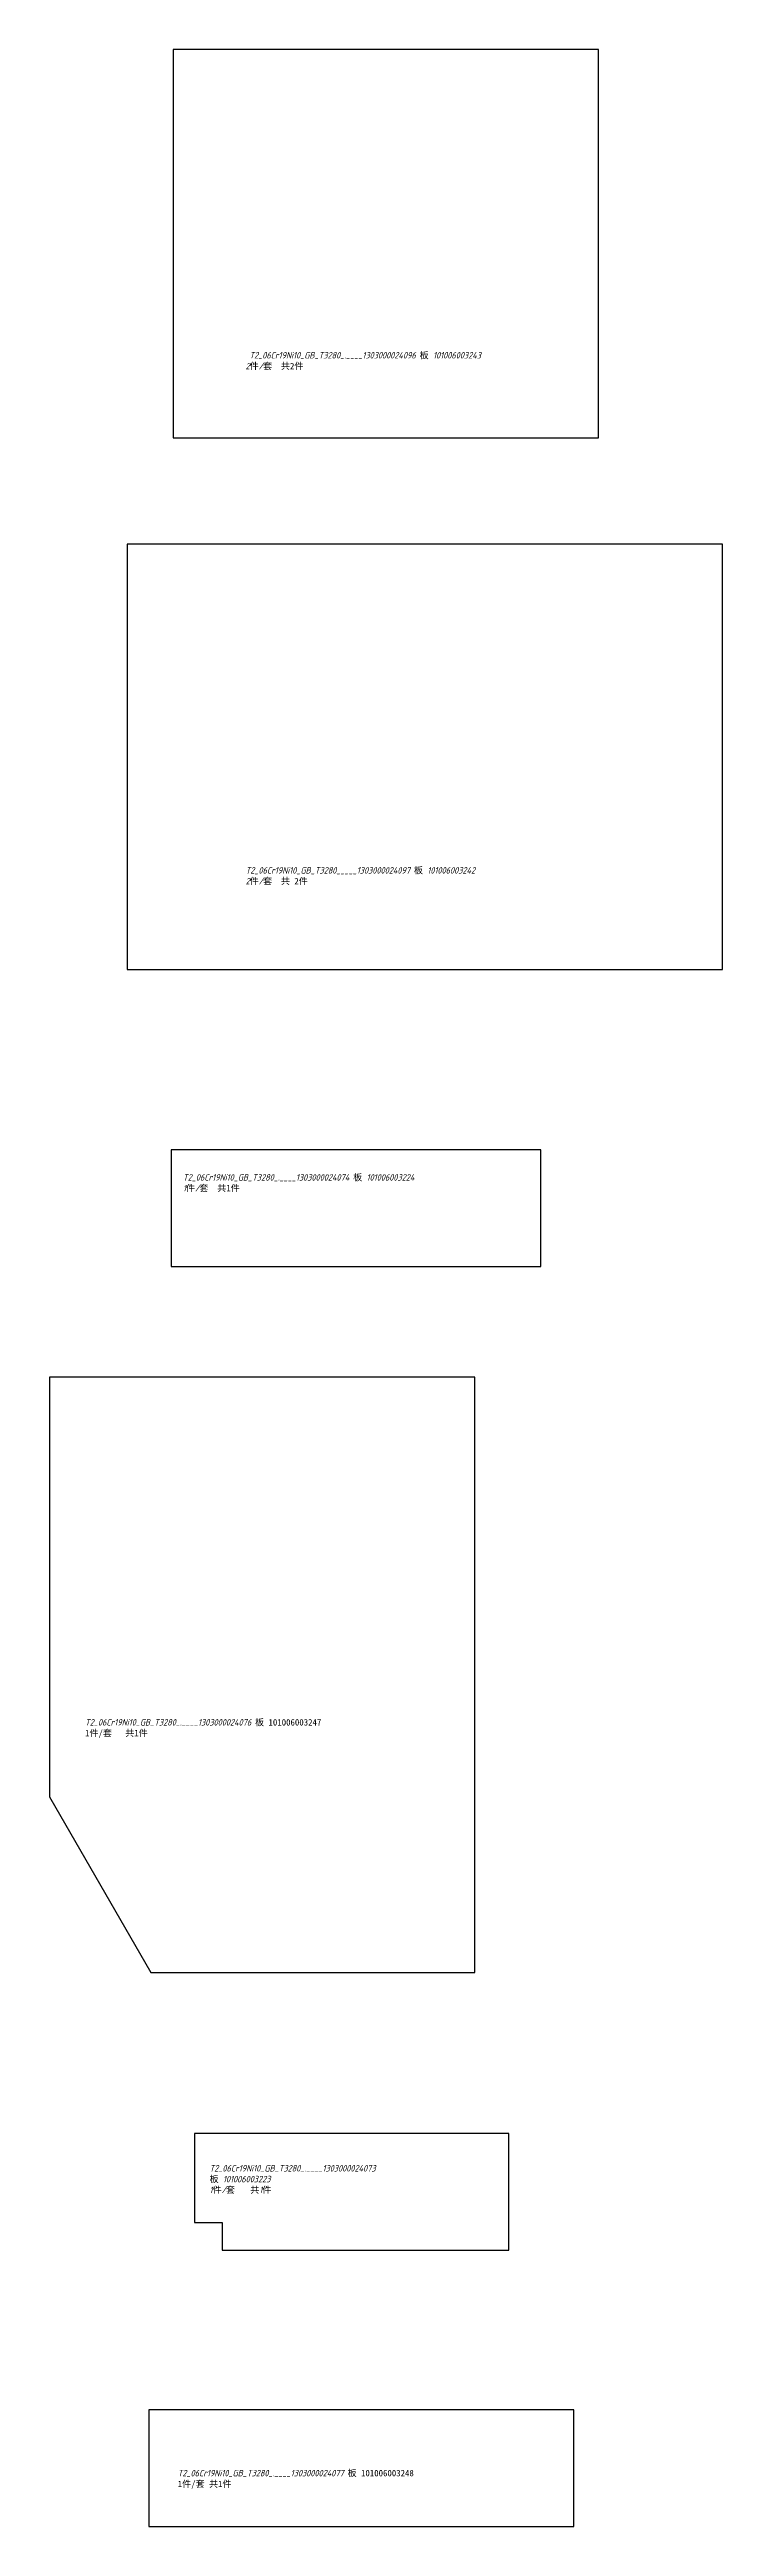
# Model space of a CAD drawing. Header units: millimetres. Extents: x -3655 to 91731, y -8503 to 8404.
# Drawn here: x 2493 to 2857, y -3383 to -2043 of the extents above; entities that cross this region are included whole.
import ezdxf

# ---------------------------------------------------------------- set-up
doc = ezdxf.new("R2010")
doc.units = ezdxf.units.MM
doc.styles.get("Standard").update_dxf_attribs({"font": 'gbeitc.shx', "bigfont": 'gbcbig.shx'})

# ---------------------------------------------------------------- blocks, each defined once
blk = doc.blocks.new('板 101006003242')
at = {"color": 7, "linetype": 'Continuous'}
for p, q in [((-161, 115), (-161, -115)), ((161, 115), (-161, 115)), ((161, -115), (161, 115)), ((-161, -115), (161, -115))]:
    blk.add_line(p, q, dxfattribs=at)
at = {"color": 3, "insert": (-96.9, -59.7), "char_height": 3.5, "width": 196.534, "attachment_point": 1}
blk.add_mtext('T2_06Cr19Ni10_GB_T3280_____1303000024097 {\\fSimSun|b0|i0|c134|p2;板 }101006003242\\P2{\\fSimSun|b0|i0|c134|p2;件}/{\\fSimSun|b0|i0|c134|p2;套  共 2件}', dxfattribs=at)
blk = doc.blocks.new('板 101006003243')
at = {"color": 7, "linetype": 'Continuous'}
for p, q in [((-115, 105), (-115, -105)), ((115, 105), (-115, 105)), ((115, -105), (115, 105)), ((-115, -105), (115, -105))]:
    blk.add_line(p, q, dxfattribs=at)
at = {"color": 3, "insert": (-75.9, -58.6), "char_height": 3.5, "width": 197.759, "attachment_point": 1}
blk.add_mtext(' T2_06Cr19Ni10_GB_T3280_.____1303000024096 {\\fSimSun|b0|i0|c134|p2;板 }101006003243\\P2{\\fSimSun|b0|i0|c134|p2;件}/{\\fSimSun|b0|i0|c134|p2;套  共2件}', dxfattribs=at)
blk = doc.blocks.new('板 101006003248')
at = {"color": 7, "linetype": 'Continuous'}
for p, q in [((-115, 31.5), (-115, -31.5)), ((115, 31.5), (-115, 31.5)), ((115, -31.5), (115, 31.5)), ((-115, -31.5), (115, -31.5))]:
    blk.add_line(p, q, dxfattribs=at)
at = {"insert": (-99.3, -0.9), "char_height": 3.5, "width": 197.759, "attachment_point": 1}
blk.add_mtext('{\\C3;T2_06Cr19Ni10_GB_T3280_.____1303000024077 \\fSimSun|b0|i0|c134|p2;板 \\Ftxt|c134;101006003248\\P1\\fSimSun|b0|i0|c134|p2;件\\Ftxt|c134;/\\fSimSun|b0|i0|c134|p2;套 共1件}', dxfattribs=at)
blk = doc.blocks.new('板 101006003247')
at = {"color": 7, "linetype": 'Continuous'}
for p, q in [((-115, 161), (-115, -66)), ((115, 161), (-115, 161)), ((115, -161), (115, 161)), ((-115, -66), (-60.2, -161)), ((-60.2, -161), (115, -161))]:
    blk.add_line(p, q, dxfattribs=at)
at = {"insert": (-95.8, -23.9), "char_height": 3.5, "width": 197.759, "attachment_point": 1}
blk.add_mtext('{\\C3;T2_06Cr19Ni10_GB_T3280_.____1303000024076 \\fSimSun|b0|i0|c134|p2;板 \\Ftxt|c134;101006003247\\P1\\fSimSun|b0|i0|c134|p2;件\\Ftxt|c134;/\\fSimSun|b0|i0|c134|p2;套\\Ftxt|c134;   \\fSimSun|b0|i0|c134|p2;共\\Ftxt|c134;1\\fSimSun|b0|i0|c134|p2;件}', dxfattribs=at)
blk = doc.blocks.new('板 101006003223')
at = {"color": 7, "linetype": 'Continuous'}
for p, q in [((-170, 0), (-170, -48)), ((0, 0), (-170, 0)), ((0, -63), (0, 0)), ((-170, -48), (-155, -48)), ((-155, -48), (-155, -63)), ((-155, -63), (0, -63))]:
    blk.add_line(p, q, dxfattribs=at)
at = {"color": 3, "insert": (-161.8, -17), "char_height": 3.5, "width": 197.759, "attachment_point": 1}
blk.add_mtext('T2_06Cr19Ni10_GB_T3280_.____1303000024073 \\P{\\fSimSun|b0|i0|c134|p2;板 }101006003223\\P1{\\fSimSun|b0|i0|c134|p2;件}/{\\fSimSun|b0|i0|c134|p2;套}    {\\fSimSun|b0|i0|c134|p2;共}1{\\fSimSun|b0|i0|c134|p2;件}', dxfattribs=at)
blk = doc.blocks.new('板 101006003224')
at = {"color": 7, "linetype": 'Continuous'}
for p, q in [((-100, 31.5), (-100, -31.5)), ((100, 31.5), (-100, 31.5)), ((100, -31.5), (100, 31.5)), ((-100, -31.5), (100, -31.5))]:
    blk.add_line(p, q, dxfattribs=at)
at = {"color": 3, "insert": (-93.6, 18.4), "char_height": 3.5, "width": 197.759, "attachment_point": 1}
blk.add_mtext('T2_06Cr19Ni10_GB_T3280_.____1303000024074 {\\fSimSun|b0|i0|c134|p2;板 }101006003224\\P1{\\fSimSun|b0|i0|c134|p2;件}/{\\fSimSun|b0|i0|c134|p2;套  共1件}', dxfattribs=at)

msp = doc.modelspace()

# ---------------------------------------------------------------- block references
for name, p in [('板 101006003243', (2674.65933, -2148.00359)), ('板 101006003242', (2695.66435, -2425.48439)), ('板 101006003224', (2658.49246, -2669.64809)), ('板 101006003247', (2607.72803, -2922.07596)), ('板 101006003223', (2741.06059, -3170.18754)), ('板 101006003248', (2661.34343, -3351.15303))]:
    msp.add_blockref(name, p)

doc.saveas('drawing.dxf')
